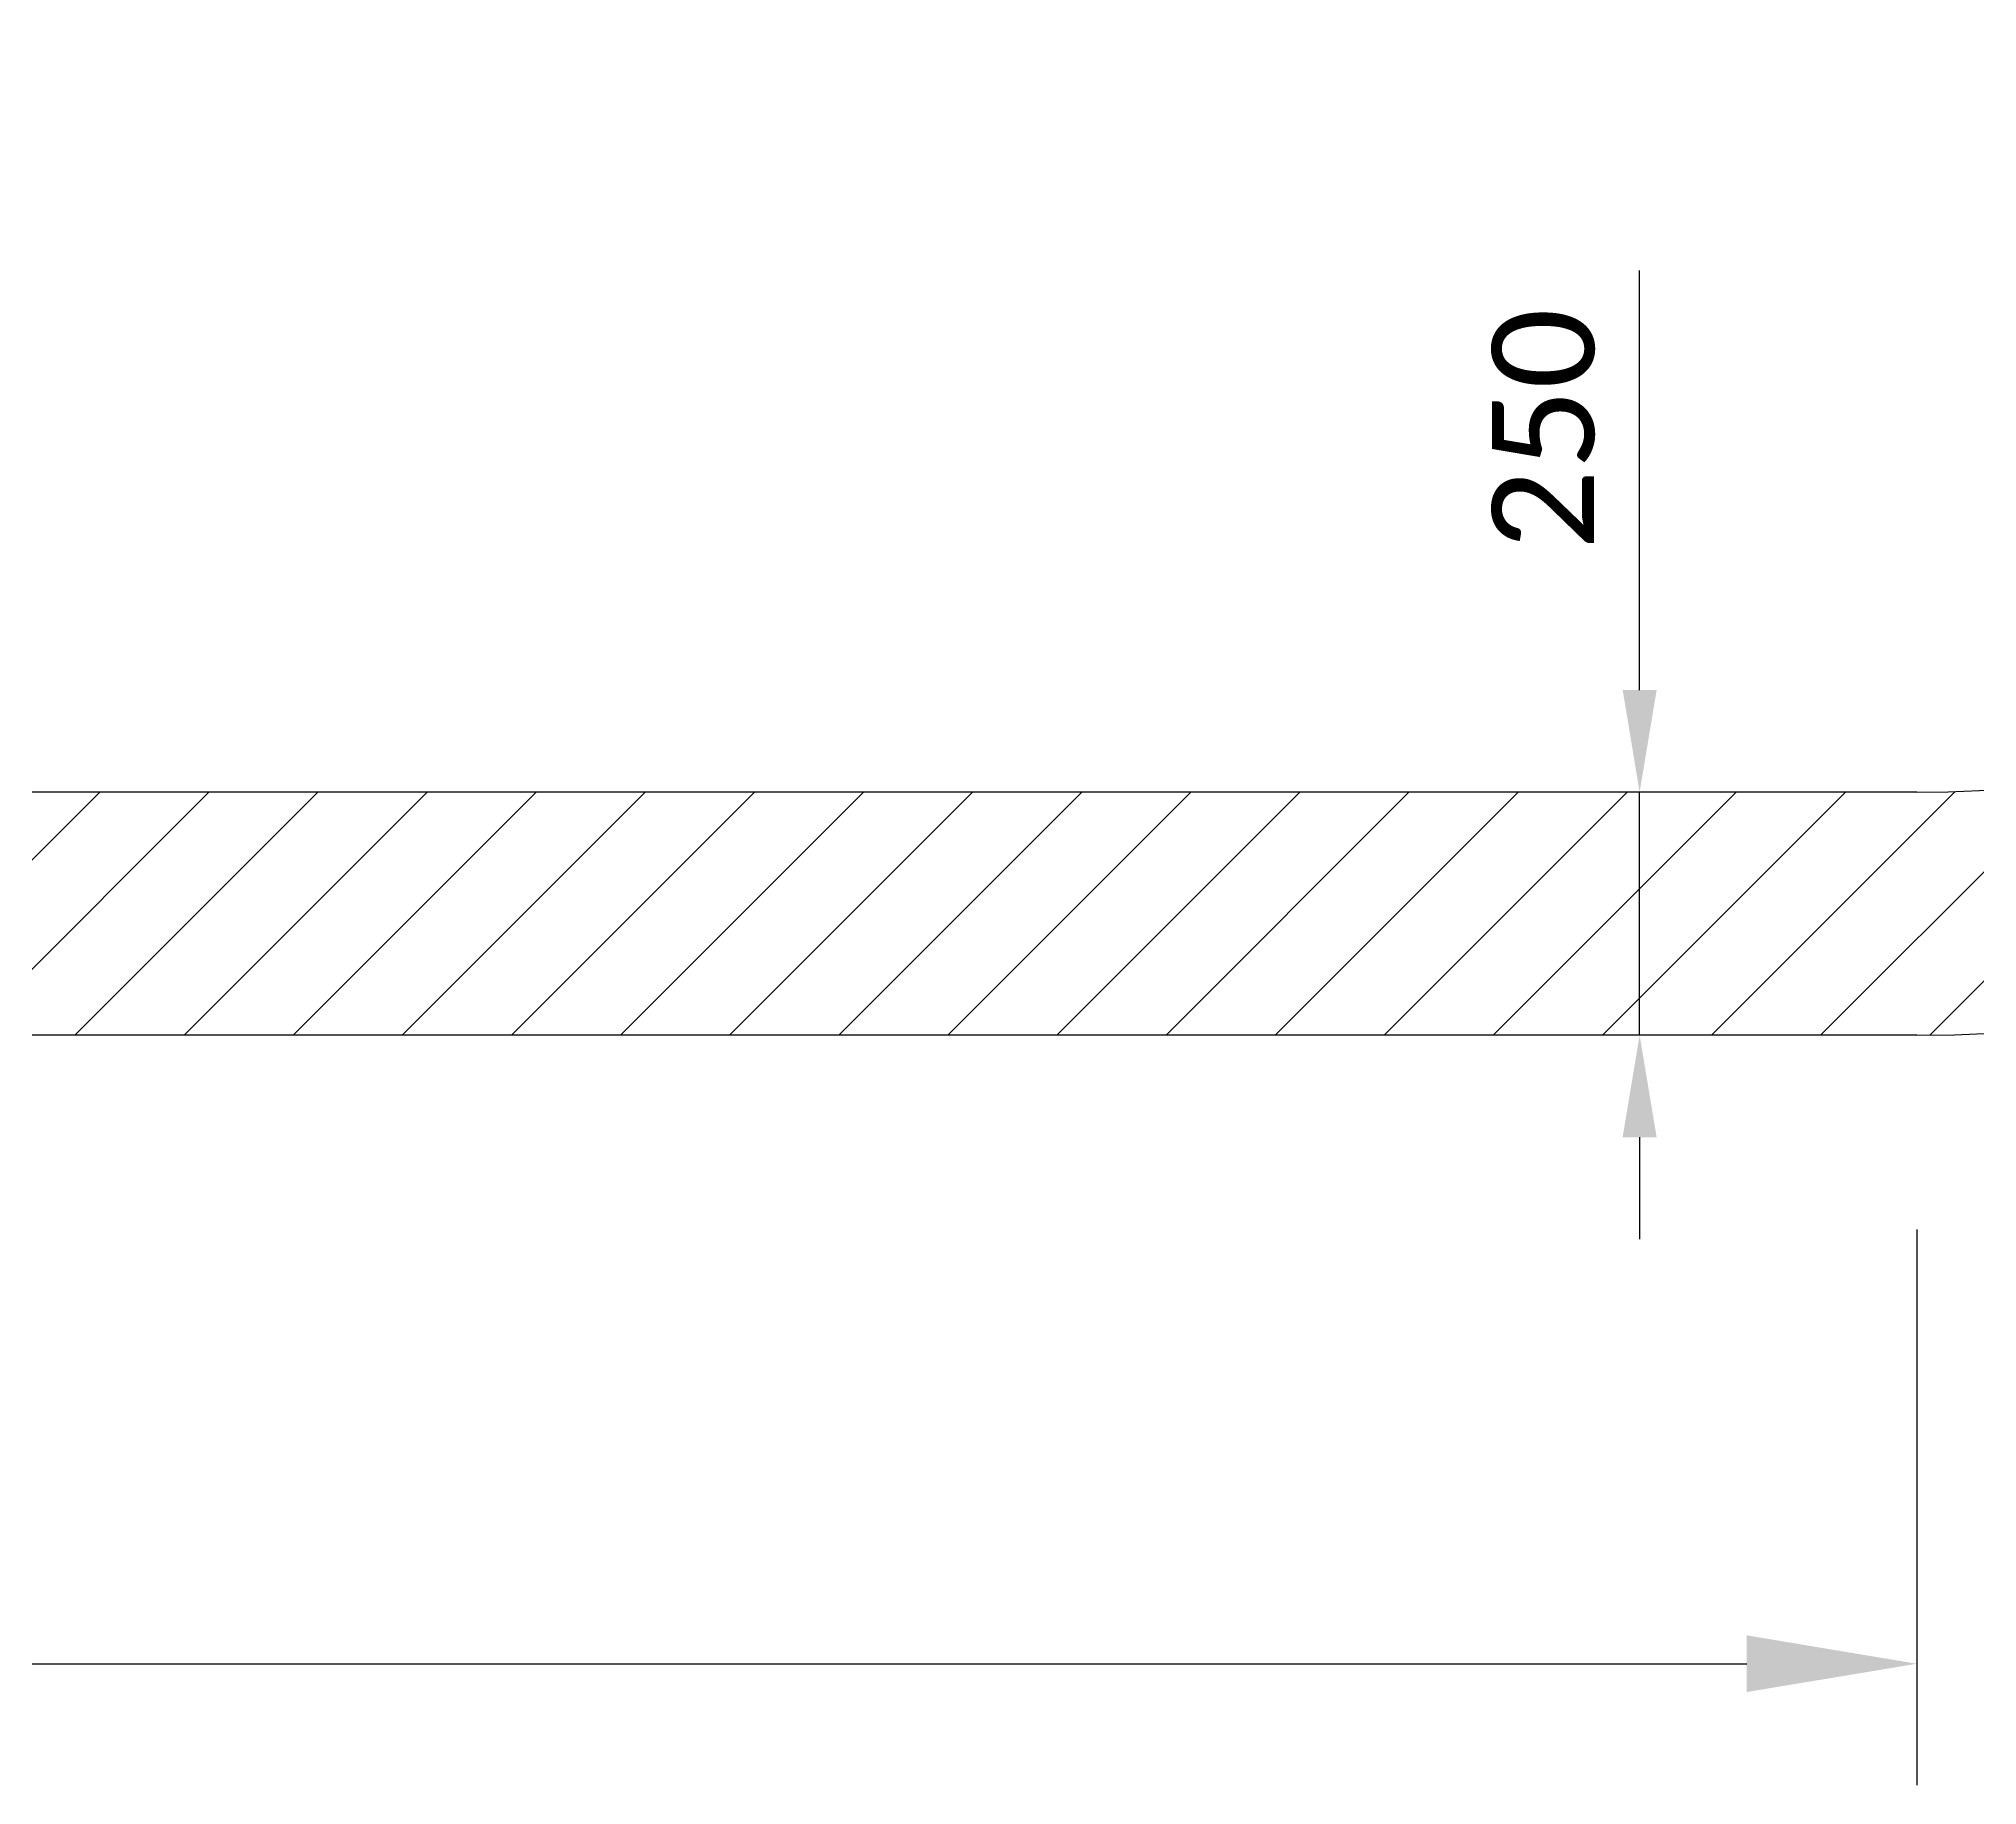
# Model space of a CAD drawing. Header units: millimetres. Extents: x 1672 to 14086, y 608 to 7754.
# Drawn here: x 9874 to 11868, y 608 to 2405 of the extents above; entities that cross this region are included whole.
import ezdxf

# ---------------------------------------------------------------- set-up
doc = ezdxf.new("R2010")
doc.units = ezdxf.units.MM
for name, color, linetype in [('Dimensions', 1, 'Continuous'), ('Hatching', 7, 'Continuous'), ('Walls', 7, 'Continuous')]:
    doc.layers.add(name, color=color, linetype=linetype)
doc.styles.add('Metric-DIMS', font='calibri.ttf')
doc.dimstyles.new('Metric-mm', dxfattribs={"dimtxt": 3.5, "dimasz": 3.5, "dimexe": 2.5, "dimexo": 4, "dimgap": 1.5, "dimtad": 1, "dimdec": 0, "dimdsep": 46, "dimtxsty": 'Metric-DIMS', "dimcen": 0, "dimclrd": 256, "dimclre": 256, "dimclrt": 256, "dimadec": 0, "dimazin": 2, "dimtfac": 1, "dimtdec": 0, "dimtmove": 0, "dimatfit": 3, "dimldrblk": 'DOT', "dimfxl": 1, "dimlwd": -1, "dimlwe": -1, "dimarcsym": 0})

# ---------------------------------------------------------------- blocks, each defined once
blk = doc.blocks.new('*D7')
at = {"layer": 'Defpoints', "color": 0, "transparency": 16777216}
for p in [(2556, 1379.7), (11806, 1379.7), (11806, 733.1)]:
    blk.add_point(p, dxfattribs=at)
at = {"layer": 'Dimensions', "transparency": 16777216}
for p, q in [((2556, 1179.7), (2556, 608.1)), ((11806, 1179.7), (11806, 608.1)), ((2731, 733.1), (11631, 733.1))]:
    blk.add_line(p, q, dxfattribs=at)
for points in [[(2731, 762.3), (2731, 704), (2556, 733.1)], [(11631, 762.3), (11631, 704), (11806, 733.1)]]:
    blk.add_solid(points, dxfattribs=at)
at = {"layer": 'Dimensions', "transparency": 16777216, "insert": (7181, 897.8), "char_height": 175, "attachment_point": 5, "style": 'Metric-DIMS'}
blk.add_mtext('9250', dxfattribs=at)
blk = doc.blocks.new('_Dot')
at = {"color": 0, "linetype": 'ByBlock', "lineweight": -2}
blk.add_line((-0.5, 0), (-1, 0), dxfattribs=at)
at = {"color": 0, "linetype": 'ByBlock', "const_width": 0.5}
blk.add_lwpolyline([(-0.25, 0, 1), (0.25, 0, 1)], format="xyb", close=True, dxfattribs=at)
blk = doc.blocks.new('*D10')
at = {"layer": 'Defpoints', "color": 0, "transparency": 16777216}
for p in [(11520.8, 1629.7), (11806, 1629.7), (11806, 1379.7)]:
    blk.add_point(p, dxfattribs=at)
at = {"layer": 'Dimensions', "transparency": 16777216}
for p, q in [((11520.8, 1734.7), (11520.8, 2166.3)), ((11686, 1629.7), (11445.8, 1629.7)), ((11520.8, 1379.7), (11520.8, 1629.7)), ((11686, 1379.7), (11445.8, 1379.7)), ((11520.8, 1274.7), (11520.8, 1169.7))]:
    blk.add_line(p, q, dxfattribs=at)
for points in [[(11503.3, 1734.7), (11538.3, 1734.7), (11520.8, 1629.7)], [(11503.3, 1274.7), (11538.3, 1274.7), (11520.8, 1379.7)]]:
    blk.add_solid(points, dxfattribs=at)
at = {"layer": 'Dimensions', "transparency": 16777216, "insert": (11422, 2003), "char_height": 105, "attachment_point": 5, "rotation": 90, "style": 'Metric-DIMS'}
blk.add_mtext('250', dxfattribs=at)

msp = doc.modelspace()

# ---------------------------------------------------------------- hatches: boundary and pattern name
at = {"layer": 'Hatching'}
h = msp.add_hatch(dxfattribs=at)
h.set_pattern_fill('ANSI31', color=256, scale=25)
h.paths.add_polyline_path([(9056, 6879.7), (2556, 6879.7), (2556, 1379.7), (11806, 1379.7, 1), (11806, 4379.7), (9056, 4379.7)])
h.paths.add_polyline_path([(2806, 6629.7), (8806, 6629.7), (8806, 4129.7), (11806, 4129.7, -1), (11806, 1629.7), (2806, 1629.7)], flags=16)

# ---------------------------------------------------------------- linework, layer by layer
at = {"layer": 'Walls'}
for p, q in [((11806, 1629.7), (2806, 1629.7)), ((11806, 1379.7), (2556, 1379.7))]:
    msp.add_line(p, q, dxfattribs=at)
for radius in [1500, 1250]:
    msp.add_arc((11806, 2879.7), radius, 270, 90, dxfattribs=at)

# ---------------------------------------------------------------- dimensions: what is measured, and where the dimension line sits
at = {"layer": 'Dimensions'}
dim = msp.add_linear_dim(base=(11520.8, 1629.7), p1=(11806, 1379.7), p2=(11806, 1629.7), angle=90, dimstyle='Metric-mm', dxfattribs=at)
dim.commit()
dim.dimension.update_dxf_attribs({"geometry": '*D10', "text_midpoint": (11422, 2003)})
dim = msp.add_linear_dim(base=(11806, 733.1), p1=(2556, 1379.7), p2=(11806, 1379.7), dimstyle='Metric-mm', dxfattribs=at)
dim.commit()
dim.dimension.update_dxf_attribs({"geometry": '*D7', "text_midpoint": (7181, 897.8)})

doc.saveas('drawing.dxf')
